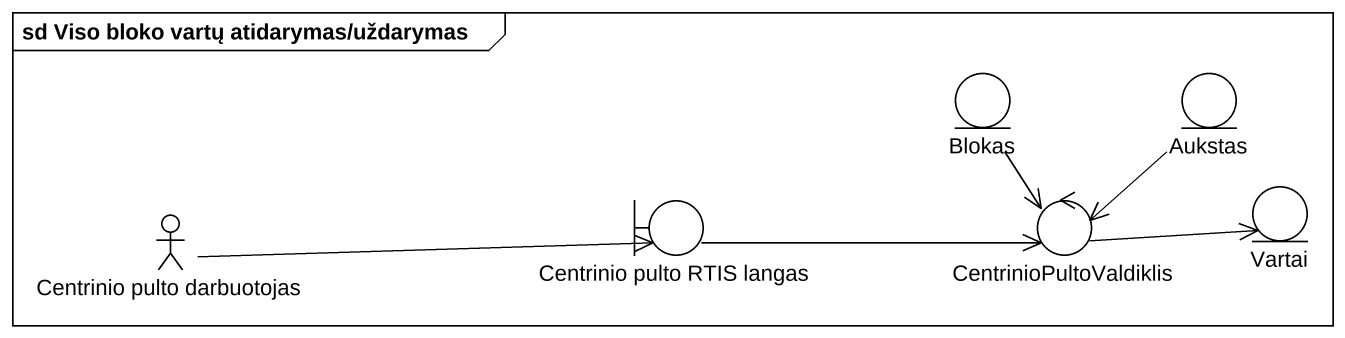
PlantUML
@startuml
mainframe sd Viso bloko vartų atidarymas/uždarymas
entity Blokas
entity Aukstas
actor "Centrinio pulto darbuotojas" as Centrinio_pulto_darbuotojas
boundary "Centrinio pulto RTIS langas" as Centrinio_pulto_RTIS_langas
control CentrinioPultoValdiklis
entity Vartai
Blokas --> CentrinioPultoValdiklis
Aukstas --> CentrinioPultoValdiklis
Centrinio_pulto_darbuotojas -right-> Centrinio_pulto_RTIS_langas
Centrinio_pulto_RTIS_langas -right-> CentrinioPultoValdiklis
CentrinioPultoValdiklis -right-> Vartai
@enduml
